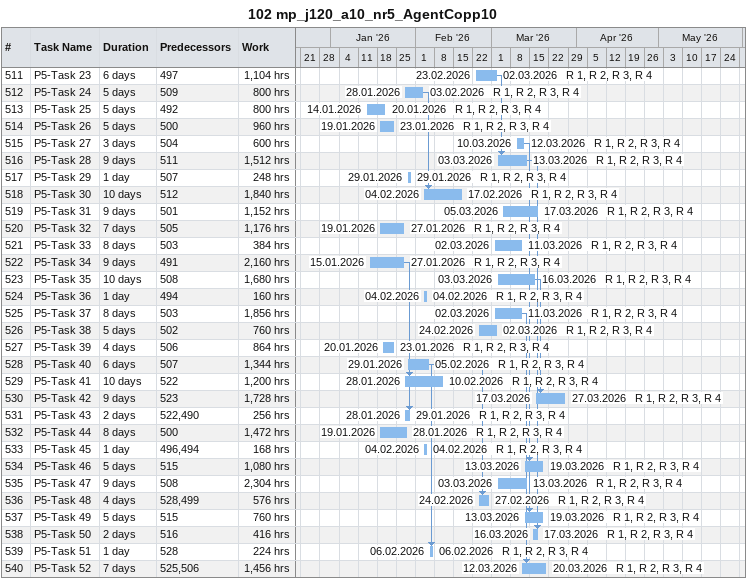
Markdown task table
102 mp_j120_a10_nr5_AgentCopp10

| ID | Task | Duration | Start | Finish | Predecessors | Resources | Work (h) |
|---|---|---|---|---|---|---|---|
| 511 | P5-Task 23 | 6d | 2026-02-23 | 2026-03-02 | 497 | R 1, R 2, R 3, R 4 | 1104 |
| 512 | P5-Task 24 | 5d | 2026-01-28 | 2026-02-03 | 509 | R 1, R 2, R 3, R 4 | 800 |
| 513 | P5-Task 25 | 5d | 2026-01-14 | 2026-01-20 | 492 | R 1, R 2, R 3, R 4 | 800 |
| 514 | P5-Task 26 | 5d | 2026-01-19 | 2026-01-23 | 500 | R 1, R 2, R 3, R 4 | 960 |
| 515 | P5-Task 27 | 3d | 2026-03-10 | 2026-03-12 | 504 | R 1, R 2, R 3, R 4 | 600 |
| 516 | P5-Task 28 | 9d | 2026-03-03 | 2026-03-13 | 511 | R 1, R 2, R 3, R 4 | 1512 |
| 517 | P5-Task 29 | 1d | 2026-01-29 | 2026-01-29 | 507 | R 1, R 2, R 3, R 4 | 248 |
| 518 | P5-Task 30 | 10d | 2026-02-04 | 2026-02-17 | 512 | R 1, R 2, R 3, R 4 | 1840 |
| 519 | P5-Task 31 | 9d | 2026-03-05 | 2026-03-17 | 501 | R 1, R 2, R 3, R 4 | 1152 |
| 520 | P5-Task 32 | 7d | 2026-01-19 | 2026-01-27 | 505 | R 1, R 2, R 3, R 4 | 1176 |
| 521 | P5-Task 33 | 8d | 2026-03-02 | 2026-03-11 | 503 | R 1, R 2, R 3, R 4 | 384 |
| 522 | P5-Task 34 | 9d | 2026-01-15 | 2026-01-27 | 491 | R 1, R 2, R 3, R 4 | 2160 |
| 523 | P5-Task 35 | 10d | 2026-03-03 | 2026-03-16 | 508 | R 1, R 2, R 3, R 4 | 1680 |
| 524 | P5-Task 36 | 1d | 2026-02-04 | 2026-02-04 | 494 | R 1, R 2, R 3, R 4 | 160 |
| 525 | P5-Task 37 | 8d | 2026-03-02 | 2026-03-11 | 503 | R 1, R 2, R 3, R 4 | 1856 |
| 526 | P5-Task 38 | 5d | 2026-02-24 | 2026-03-02 | 502 | R 1, R 2, R 3, R 4 | 760 |
| 527 | P5-Task 39 | 4d | 2026-01-20 | 2026-01-23 | 506 | R 1, R 2, R 3, R 4 | 864 |
| 528 | P5-Task 40 | 6d | 2026-01-29 | 2026-02-05 | 507 | R 1, R 2, R 3, R 4 | 1344 |
| 529 | P5-Task 41 | 10d | 2026-01-28 | 2026-02-10 | 522 | R 1, R 2, R 3, R 4 | 1200 |
| 530 | P5-Task 42 | 9d | 2026-03-17 | 2026-03-27 | 523 | R 1, R 2, R 3, R 4 | 1728 |
| 531 | P5-Task 43 | 2d | 2026-01-28 | 2026-01-29 | 522, 490 | R 1, R 2, R 3, R 4 | 256 |
| 532 | P5-Task 44 | 8d | 2026-01-19 | 2026-01-28 | 500 | R 1, R 2, R 3, R 4 | 1472 |
| 533 | P5-Task 45 | 1d | 2026-02-04 | 2026-02-04 | 496, 494 | R 1, R 2, R 3, R 4 | 168 |
| 534 | P5-Task 46 | 5d | 2026-03-13 | 2026-03-19 | 515 | R 1, R 2, R 3, R 4 | 1080 |
| 535 | P5-Task 47 | 9d | 2026-03-03 | 2026-03-13 | 508 | R 1, R 2, R 3, R 4 | 2304 |
| 536 | P5-Task 48 | 4d | 2026-02-24 | 2026-02-27 | 528, 499 | R 1, R 2, R 3, R 4 | 576 |
| 537 | P5-Task 49 | 5d | 2026-03-13 | 2026-03-19 | 515 | R 1, R 2, R 3, R 4 | 760 |
| 538 | P5-Task 50 | 2d | 2026-03-16 | 2026-03-17 | 516 | R 1, R 2, R 3, R 4 | 416 |
| 539 | P5-Task 51 | 1d | 2026-02-06 | 2026-02-06 | 528 | R 1, R 2, R 3, R 4 | 224 |
| 540 | P5-Task 52 | 7d | 2026-03-12 | 2026-03-20 | 525, 506 | R 1, R 2, R 3, R 4 | 1456 |
